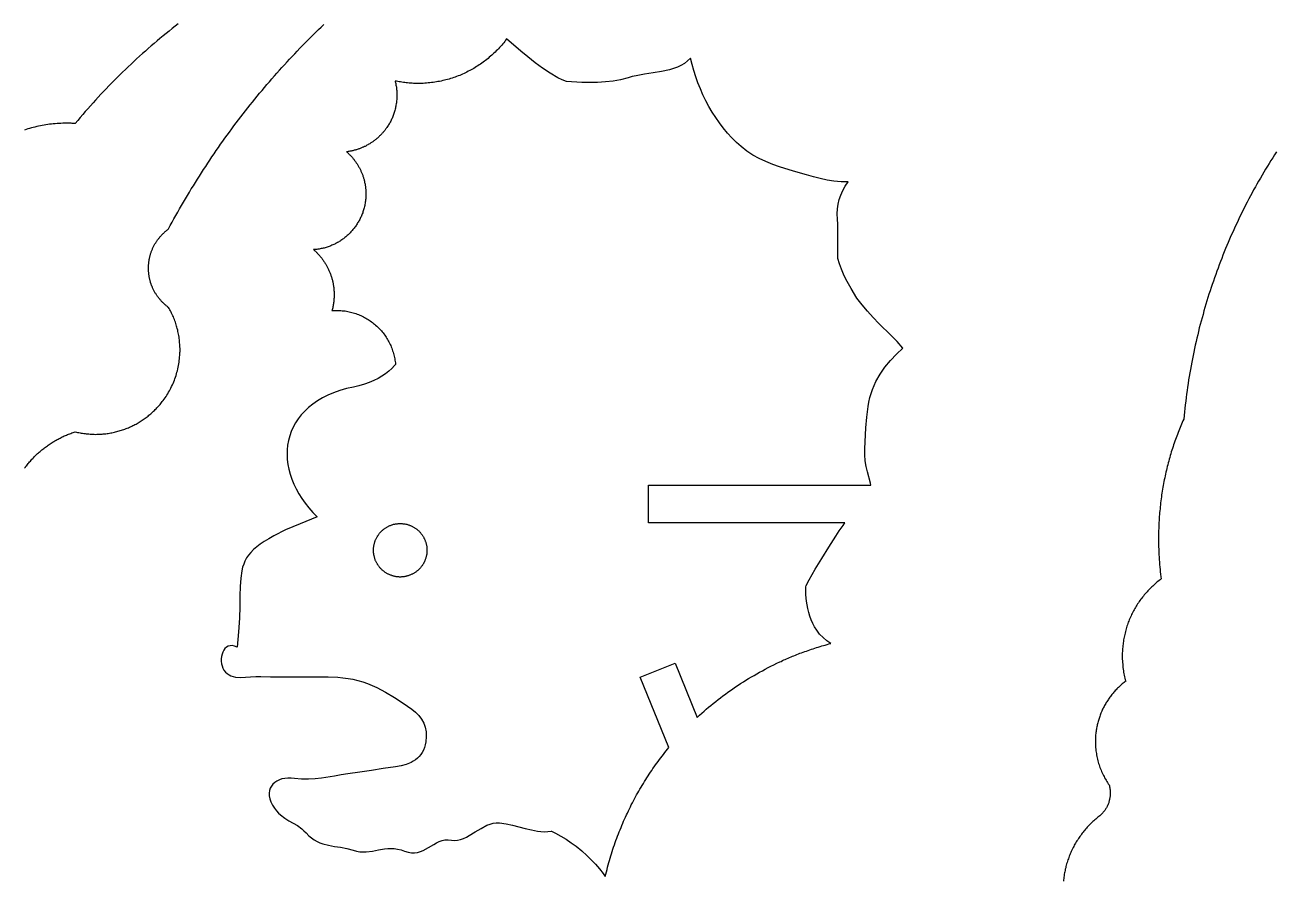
# Model space of a CAD drawing. Extents: x 205 to 567, y 321 to 897.
# Drawn here: x 307.3 to 409.2, y 783.6 to 853.2 of the extents above; entities that cross this region are included whole.
import ezdxf

# ---------------------------------------------------------------- set-up
doc = ezdxf.new("R2010")
doc.units = 0
doc.layers.add('Default_Layer', color=1, linetype='CONTINUOUS')

msp = doc.modelspace()

# ---------------------------------------------------------------- linework, layer by layer
at = {"layer": 'Default_Layer'}
for points in [[(319.8, 853.3), (319.55, 853.11), (319.3, 852.91), (319.06, 852.71), (318.81, 852.52), (318.57, 852.32), (318.32, 852.11), (318.08, 851.91), (317.84, 851.71), (317.6, 851.5), (317.36, 851.3), (317.13, 851.09), (316.89, 850.88), (316.66, 850.67), (316.42, 850.45), (316.19, 850.24), (315.96, 850.02), (315.73, 849.81), (315.5, 849.59), (315.28, 849.37), (315.05, 849.15), (314.83, 848.93), (314.6, 848.7), (314.38, 848.48), (314.16, 848.25), (313.94, 848.02), (313.73, 847.8), (313.51, 847.57), (313.3, 847.33), (313.08, 847.1), (312.87, 846.87), (312.66, 846.63), (312.45, 846.39), (312.24, 846.16), (312.03, 845.92), (311.83, 845.68), (311.63, 845.43), (311.42, 845.19), (311.34, 845.2), (311.26, 845.2), (311.17, 845.2), (311.08, 845.21), (310.99, 845.21), (310.9, 845.21), (310.81, 845.21), (310.72, 845.21), (310.56, 845.21), (310.4, 845.21), (310.25, 845.2), (310.09, 845.2), (309.94, 845.19), (309.79, 845.17), (309.63, 845.16), (309.48, 845.14), (309.33, 845.13), (309.18, 845.11), (309.03, 845.08), (308.88, 845.06), (308.73, 845.03), (308.58, 845), (308.43, 844.97), (308.29, 844.94), (308.14, 844.9), (307.99, 844.87), (307.85, 844.83), (307.71, 844.79), (307.56, 844.75), (307.42, 844.7), (307.28, 844.66)], [(307.3, 817.15), (307.36, 817.23), (307.41, 817.3), (307.47, 817.37), (307.53, 817.45), (307.59, 817.52), (307.65, 817.59), (307.71, 817.66), (307.77, 817.73), (307.83, 817.8), (307.89, 817.87), (307.96, 817.94), (308.02, 818), (308.09, 818.07), (308.15, 818.14), (308.22, 818.2), (308.28, 818.27), (308.35, 818.33), (308.42, 818.39), (308.49, 818.45), (308.56, 818.51), (308.63, 818.57), (308.7, 818.63), (308.77, 818.69), (308.85, 818.75), (308.92, 818.81), (309, 818.86), (309.07, 818.92), (309.15, 818.97), (309.22, 819.03), (309.3, 819.08), (309.38, 819.13), (309.45, 819.18), (309.53, 819.23), (309.61, 819.28), (309.69, 819.33), (309.77, 819.38), (309.86, 819.42), (309.94, 819.47), (310.02, 819.51), (310.1, 819.56), (310.19, 819.6), (310.27, 819.64), (310.36, 819.69), (310.44, 819.73), (310.53, 819.77), (310.62, 819.8), (310.7, 819.84), (310.79, 819.88), (310.88, 819.91), (310.97, 819.95), (311.06, 819.98), (311.15, 820.01), (311.24, 820.05), (311.33, 820.08), (311.42, 820.11), (311.52, 820.08), (311.61, 820.06), (311.71, 820.04), (311.81, 820.02), (311.91, 820), (312.01, 819.99), (312.11, 819.97), (312.22, 819.96), (312.32, 819.95), (312.43, 819.93), (312.54, 819.93), (312.64, 819.92), (312.75, 819.91), (312.86, 819.91), (312.97, 819.91), (313.08, 819.9), (313.19, 819.91), (313.29, 819.91), (313.39, 819.91), (313.5, 819.92), (313.6, 819.92), (313.7, 819.93), (313.81, 819.94), (313.91, 819.95), (314.01, 819.97), (314.11, 819.98), (314.21, 820), (314.31, 820.01), (314.41, 820.03), (314.51, 820.05), (314.61, 820.07), (314.71, 820.1), (314.8, 820.12), (314.9, 820.15), (315, 820.18), (315.09, 820.2), (315.19, 820.23), (315.28, 820.27), (315.38, 820.3), (315.47, 820.33), (315.56, 820.37), (315.65, 820.4), (315.75, 820.44), (315.84, 820.48), (315.93, 820.52), (316.02, 820.56), (316.1, 820.61), (316.19, 820.65), (316.28, 820.69), (316.37, 820.74), (316.45, 820.79), (316.54, 820.84), (316.62, 820.89), (316.71, 820.94), (316.79, 820.99), (316.87, 821.05), (316.95, 821.1), (317.03, 821.16), (317.11, 821.21), (317.19, 821.27), (317.27, 821.33), (317.35, 821.39), (317.42, 821.45), (317.5, 821.52), (317.57, 821.58), (317.65, 821.64), (317.72, 821.71), (317.79, 821.78), (317.86, 821.84), (317.93, 821.91), (318, 821.98), (318.07, 822.05), (318.13, 822.12), (318.2, 822.2), (318.27, 822.27), (318.33, 822.34), (318.39, 822.42), (318.45, 822.5), (318.51, 822.57), (318.57, 822.65), (318.65, 822.76), (318.73, 822.87), (318.81, 822.98), (318.88, 823.09), (318.95, 823.2), (319.02, 823.32), (319.09, 823.44), (319.15, 823.55), (319.21, 823.67), (319.27, 823.8), (319.33, 823.92), (319.39, 824.04), (319.44, 824.17), (319.49, 824.3), (319.54, 824.42), (319.58, 824.55), (319.63, 824.68), (319.67, 824.82), (319.7, 824.95), (319.74, 825.08), (319.77, 825.22), (319.8, 825.36), (319.83, 825.49), (319.85, 825.63), (319.88, 825.77), (319.89, 825.91), (319.91, 826.05), (319.92, 826.19), (319.93, 826.34), (319.94, 826.48), (319.94, 826.55), (319.95, 826.63), (319.95, 826.7), (319.95, 826.77), (319.95, 826.89), (319.94, 827.01), (319.94, 827.13), (319.93, 827.25), (319.92, 827.36), (319.91, 827.48), (319.9, 827.59), (319.88, 827.71), (319.87, 827.82), (319.85, 827.94), (319.83, 828.05), (319.81, 828.16), (319.78, 828.28), (319.76, 828.39), (319.73, 828.5), (319.7, 828.61), (319.67, 828.71), (319.64, 828.82), (319.6, 828.93), (319.57, 829.04), (319.53, 829.14), (319.49, 829.24), (319.45, 829.35), (319.41, 829.45), (319.36, 829.55), (319.32, 829.65), (319.27, 829.75), (319.22, 829.85), (319.17, 829.95), (319.12, 830.04), (319.07, 830.14), (319.01, 830.23), (318.97, 830.26), (318.92, 830.3), (318.88, 830.33), (318.83, 830.37), (318.79, 830.41), (318.74, 830.44), (318.7, 830.48), (318.66, 830.52), (318.62, 830.56), (318.57, 830.6), (318.53, 830.64), (318.49, 830.68), (318.45, 830.72), (318.42, 830.76), (318.38, 830.81), (318.34, 830.85), (318.3, 830.89), (318.27, 830.94), (318.23, 830.98), (318.19, 831.03), (318.16, 831.07), (318.13, 831.12), (318.09, 831.16), (318.06, 831.21), (318.03, 831.26), (318, 831.31), (317.97, 831.35), (317.94, 831.4), (317.91, 831.45), (317.88, 831.5), (317.85, 831.55), (317.82, 831.6), (317.8, 831.66), (317.77, 831.71), (317.75, 831.76), (317.72, 831.81), (317.7, 831.86), (317.68, 831.92), (317.66, 831.97), (317.63, 832.03), (317.61, 832.08), (317.59, 832.13), (317.58, 832.19), (317.56, 832.24), (317.54, 832.3), (317.53, 832.36), (317.51, 832.41), (317.5, 832.47), (317.48, 832.53), (317.47, 832.58), (317.46, 832.64), (317.45, 832.7), (317.44, 832.76), (317.43, 832.82), (317.42, 832.88), (317.41, 832.94), (317.4, 833), (317.4, 833.06), (317.39, 833.12), (317.39, 833.18), (317.38, 833.24), (317.38, 833.3), (317.38, 833.36), (317.38, 833.42), (317.38, 833.48), (317.38, 833.54), (317.38, 833.6), (317.39, 833.66), (317.39, 833.72), (317.4, 833.78), (317.4, 833.84), (317.41, 833.9), (317.42, 833.96), (317.43, 834.02), (317.44, 834.08), (317.45, 834.14), (317.46, 834.2), (317.47, 834.25), (317.48, 834.31), (317.5, 834.37), (317.51, 834.43), (317.53, 834.48), (317.54, 834.54), (317.56, 834.59), (317.58, 834.65), (317.59, 834.7), (317.61, 834.76), (317.63, 834.81), (317.66, 834.87), (317.68, 834.92), (317.7, 834.97), (317.72, 835.03), (317.75, 835.08), (317.77, 835.13), (317.8, 835.18), (317.82, 835.23), (317.85, 835.29), (317.88, 835.34), (317.91, 835.39), (317.94, 835.43), (317.97, 835.48), (318, 835.53), (318.03, 835.58), (318.06, 835.63), (318.09, 835.68), (318.13, 835.72), (318.16, 835.77), (318.19, 835.81), (318.23, 835.86), (318.27, 835.9), (318.3, 835.95), (318.34, 835.99), (318.38, 836.03), (318.42, 836.08), (318.45, 836.12), (318.49, 836.16), (318.53, 836.2), (318.57, 836.24), (318.62, 836.28), (318.66, 836.32), (318.7, 836.36), (318.74, 836.4), (318.79, 836.43), (318.83, 836.47), (318.88, 836.51), (318.92, 836.54), (318.97, 836.58), (319.01, 836.61), (319.16, 836.89), (319.31, 837.16), (319.46, 837.44), (319.62, 837.71), (319.77, 837.98), (319.92, 838.25), (320.08, 838.52), (320.24, 838.79), (320.39, 839.06), (320.55, 839.33), (320.71, 839.6), (320.87, 839.87), (321.04, 840.13), (321.2, 840.4), (321.37, 840.66), (321.53, 840.92), (321.7, 841.18), (321.87, 841.44), (322.04, 841.7), (322.21, 841.96), (322.38, 842.22), (322.55, 842.48), (322.72, 842.73), (322.9, 842.99), (323.08, 843.24), (323.25, 843.5), (323.43, 843.75), (323.61, 844), (323.79, 844.25), (323.97, 844.5), (324.16, 844.75), (324.34, 845), (324.52, 845.24), (324.71, 845.49), (324.9, 845.73), (325.09, 845.98), (325.27, 846.22), (325.47, 846.46), (325.66, 846.7), (325.85, 846.94), (326.04, 847.18), (326.24, 847.42), (326.43, 847.66), (326.63, 847.89), (326.83, 848.13), (327.03, 848.36), (327.23, 848.59), (327.43, 848.83), (327.63, 849.06), (327.83, 849.29), (328.04, 849.52), (328.24, 849.74), (328.45, 849.97), (328.66, 850.2), (328.87, 850.42), (329.07, 850.65), (329.29, 850.87), (329.5, 851.09), (329.71, 851.31), (329.92, 851.53), (330.14, 851.75), (330.35, 851.97), (330.57, 852.18), (330.79, 852.4), (331.01, 852.62), (331.23, 852.83), (331.45, 853.04), (331.67, 853.25)], [(409.21, 842.88), (409.06, 842.64), (408.91, 842.41), (408.76, 842.18), (408.61, 841.94), (408.47, 841.71), (408.32, 841.47), (408.18, 841.23), (408.04, 840.99), (407.9, 840.75), (407.76, 840.51), (407.62, 840.27), (407.49, 840.03), (407.35, 839.79), (407.22, 839.54), (407.09, 839.3), (406.96, 839.05), (406.83, 838.8), (406.7, 838.56), (406.58, 838.31), (406.45, 838.06), (406.33, 837.81), (406.21, 837.56), (406.08, 837.31), (405.97, 837.05), (405.85, 836.8), (405.73, 836.55), (405.62, 836.29), (405.5, 836.04), (405.39, 835.78), (405.28, 835.52), (405.17, 835.26), (405.06, 835.01), (404.96, 834.75), (404.85, 834.49), (404.75, 834.22), (404.65, 833.96), (404.55, 833.7), (404.45, 833.43), (404.35, 833.17), (404.26, 832.91), (404.16, 832.64), (404.07, 832.37), (403.98, 832.1), (403.89, 831.84), (403.8, 831.57), (403.71, 831.3), (403.63, 831.03), (403.55, 830.76), (403.46, 830.48), (403.38, 830.21), (403.3, 829.94), (403.23, 829.66), (403.15, 829.39), (403.08, 829.11), (403.01, 828.84), (402.93, 828.56), (402.86, 828.28), (402.8, 828.01), (402.73, 827.73), (402.67, 827.45), (402.6, 827.17), (402.54, 826.89), (402.48, 826.6), (402.42, 826.32), (402.37, 826.04), (402.31, 825.76), (402.26, 825.47), (402.21, 825.19), (402.16, 824.9), (402.11, 824.62), (402.06, 824.33), (402.02, 824.04), (401.97, 823.75), (401.93, 823.46), (401.89, 823.18), (401.85, 822.89), (401.82, 822.6), (401.78, 822.3), (401.75, 822.01), (401.72, 821.72), (401.69, 821.43), (401.66, 821.14), (401.6, 821), (401.54, 820.87), (401.48, 820.73), (401.42, 820.59), (401.36, 820.46), (401.31, 820.32), (401.25, 820.18), (401.2, 820.04), (401.14, 819.9), (401.09, 819.76), (401.04, 819.62), (400.99, 819.48), (400.94, 819.34), (400.89, 819.19), (400.84, 819.05), (400.79, 818.9), (400.74, 818.76), (400.7, 818.61), (400.65, 818.47), (400.61, 818.32), (400.56, 818.17), (400.52, 818.03), (400.48, 817.88), (400.44, 817.73), (400.4, 817.58), (400.36, 817.43), (400.32, 817.28), (400.28, 817.13), (400.25, 816.98), (400.21, 816.83), (400.18, 816.67), (400.14, 816.52), (400.11, 816.37), (400.08, 816.21), (400.05, 816.06), (400.02, 815.9), (399.99, 815.75), (399.96, 815.59), (399.94, 815.44), (399.91, 815.28), (399.89, 815.12), (399.86, 814.97), (399.84, 814.81), (399.82, 814.65), (399.8, 814.49), (399.78, 814.33), (399.76, 814.17), (399.74, 814.01), (399.73, 813.85), (399.71, 813.69), (399.7, 813.53), (399.68, 813.37), (399.67, 813.21), (399.66, 813.05), (399.65, 812.89), (399.64, 812.72), (399.63, 812.56), (399.62, 812.4), (399.62, 812.23), (399.61, 812.07), (399.61, 811.91), (399.61, 811.74), (399.6, 811.58), (399.6, 811.41), (399.6, 811.2), (399.61, 810.98), (399.61, 810.76), (399.62, 810.55), (399.63, 810.34), (399.64, 810.13), (399.65, 809.92), (399.66, 809.71), (399.68, 809.5), (399.69, 809.3), (399.71, 809.1), (399.73, 808.9), (399.75, 808.7), (399.78, 808.51), (399.8, 808.32), (399.83, 808.14), (399.74, 808.07), (399.65, 808), (399.56, 807.93), (399.47, 807.86), (399.39, 807.79), (399.3, 807.71), (399.22, 807.64), (399.14, 807.56), (399.06, 807.48), (398.98, 807.41), (398.9, 807.33), (398.82, 807.25), (398.74, 807.17), (398.67, 807.08), (398.59, 807), (398.52, 806.91), (398.45, 806.83), (398.38, 806.74), (398.31, 806.65), (398.24, 806.57), (398.17, 806.48), (398.1, 806.39), (398.04, 806.29), (397.98, 806.2), (397.91, 806.11), (397.85, 806.01), (397.79, 805.92), (397.74, 805.82), (397.68, 805.73), (397.63, 805.63), (397.57, 805.53), (397.52, 805.43), (397.47, 805.33), (397.42, 805.23), (397.37, 805.13), (397.32, 805.02), (397.28, 804.92), (397.23, 804.82), (397.19, 804.71), (397.15, 804.61), (397.11, 804.5), (397.08, 804.39), (397.04, 804.28), (397, 804.18), (396.97, 804.07), (396.94, 803.96), (396.91, 803.85), (396.88, 803.73), (396.86, 803.62), (396.83, 803.51), (396.81, 803.4), (396.79, 803.28), (396.77, 803.17), (396.75, 803.05), (396.73, 802.94), (396.72, 802.82), (396.7, 802.71), (396.69, 802.59), (396.68, 802.47), (396.67, 802.35), (396.67, 802.24), (396.66, 802.12), (396.66, 802), (396.66, 801.88), (396.66, 801.74), (396.66, 801.6), (396.67, 801.47), (396.68, 801.33), (396.69, 801.2), (396.7, 801.07), (396.71, 800.93), (396.73, 800.8), (396.75, 800.67), (396.77, 800.55), (396.79, 800.42), (396.82, 800.3), (396.85, 800.17), (396.87, 800.05), (396.9, 799.93), (396.94, 799.82), (396.87, 799.76), (396.8, 799.71), (396.73, 799.65), (396.66, 799.6), (396.59, 799.54), (396.53, 799.48), (396.46, 799.42), (396.4, 799.36), (396.34, 799.3), (396.27, 799.24), (396.21, 799.18), (396.15, 799.11), (396.09, 799.05), (396.03, 798.98), (395.97, 798.92), (395.92, 798.85), (395.86, 798.79), (395.81, 798.72), (395.75, 798.65), (395.7, 798.58), (395.65, 798.51), (395.59, 798.44), (395.54, 798.36), (395.5, 798.29), (395.45, 798.22), (395.4, 798.14), (395.35, 798.07), (395.31, 797.99), (395.26, 797.92), (395.22, 797.84), (395.18, 797.76), (395.14, 797.68), (395.1, 797.61), (395.06, 797.53), (395.02, 797.45), (394.99, 797.37), (394.95, 797.28), (394.92, 797.2), (394.89, 797.12), (394.85, 797.04), (394.82, 796.95), (394.79, 796.87), (394.77, 796.78), (394.74, 796.7), (394.71, 796.61), (394.69, 796.53), (394.67, 796.44), (394.64, 796.35), (394.62, 796.26), (394.6, 796.18), (394.59, 796.09), (394.57, 796), (394.55, 795.91), (394.54, 795.82), (394.53, 795.73), (394.51, 795.64), (394.5, 795.55), (394.49, 795.45), (394.49, 795.36), (394.48, 795.27), (394.48, 795.18), (394.47, 795.08), (394.47, 794.99), (394.47, 794.9), (394.47, 794.77), (394.47, 794.65), (394.48, 794.53), (394.49, 794.41), (394.5, 794.28), (394.51, 794.16), (394.53, 794.04), (394.55, 793.93), (394.57, 793.81), (394.59, 793.69), (394.61, 793.57), (394.64, 793.46), (394.67, 793.34), (394.7, 793.23), (394.73, 793.12), (394.77, 793.01), (394.8, 792.89), (394.84, 792.78), (394.88, 792.68), (394.93, 792.57), (394.97, 792.46), (395.02, 792.36), (395.07, 792.25), (395.12, 792.15), (395.17, 792.05), (395.22, 791.95), (395.28, 791.85), (395.34, 791.75), (395.4, 791.65), (395.46, 791.56), (395.52, 791.46), (395.58, 791.37), (395.61, 791.29), (395.62, 791.22), (395.64, 791.13), (395.65, 791.05), (395.66, 790.97), (395.67, 790.88), (395.67, 790.84), (395.67, 790.8), (395.68, 790.75), (395.68, 790.71), (395.67, 790.64), (395.67, 790.57), (395.67, 790.51), (395.66, 790.44), (395.65, 790.37), (395.64, 790.31), (395.63, 790.24), (395.62, 790.18), (395.6, 790.11), (395.59, 790.05), (395.57, 789.99), (395.55, 789.93), (395.53, 789.86), (395.5, 789.8), (395.48, 789.74), (395.45, 789.69), (395.42, 789.63), (395.39, 789.57), (395.36, 789.51), (395.33, 789.46), (395.3, 789.4), (395.26, 789.35), (395.23, 789.3), (395.19, 789.25), (395.15, 789.2), (395.11, 789.15), (395.07, 789.1), (395.03, 789.05), (394.98, 789.01), (394.94, 788.96), (394.89, 788.92), (394.84, 788.87), (394.76, 788.81), (394.67, 788.74), (394.59, 788.67), (394.51, 788.6), (394.43, 788.53), (394.35, 788.46), (394.27, 788.39), (394.19, 788.32), (394.11, 788.24), (394.03, 788.17), (393.96, 788.09), (393.88, 788.01), (393.81, 787.94), (393.74, 787.86), (393.67, 787.78), (393.6, 787.69), (393.53, 787.61), (393.46, 787.53), (393.4, 787.44), (393.33, 787.36), (393.27, 787.27), (393.21, 787.19), (393.14, 787.1), (393.08, 787.01), (393.03, 786.92), (392.97, 786.83), (392.91, 786.74), (392.86, 786.64), (392.8, 786.55), (392.75, 786.46), (392.7, 786.36), (392.65, 786.27), (392.6, 786.17), (392.56, 786.07), (392.51, 785.97), (392.47, 785.88), (392.42, 785.78), (392.38, 785.68), (392.34, 785.58), (392.3, 785.47), (392.27, 785.37), (392.23, 785.27), (392.2, 785.17), (392.16, 785.06), (392.13, 784.96), (392.1, 784.85), (392.07, 784.75), (392.05, 784.64), (392.02, 784.53), (392, 784.42), (391.98, 784.31), (391.95, 784.21), (391.94, 784.1), (391.92, 783.99), (391.9, 783.88), (391.89, 783.76), (391.88, 783.65), (391.86, 783.54)]]:
    msp.add_lwpolyline(points, dxfattribs=at)
for points in [[(329.72, 812.63), (328.55, 812.12), (327.58, 811.64), (327.17, 811.41), (326.8, 811.19), (326.47, 810.97), (326.19, 810.75), (325.93, 810.53), (325.72, 810.3), (325.53, 810.07), (325.37, 809.84), (325.24, 809.59), (325.14, 809.34), (325.05, 809.08), (324.98, 808.8), (324.9, 808.2), (324.85, 807.53), (324.83, 806.76), (324.82, 805.9), (324.79, 804.93), (324.72, 803.83), (324.6, 802.58), (324.39, 802.67), (324.2, 802.71), (324.03, 802.7), (323.87, 802.66), (323.73, 802.58), (323.61, 802.47), (323.51, 802.33), (323.43, 802.18), (323.37, 802.01), (323.32, 801.82), (323.3, 801.63), (323.3, 801.44), (323.32, 801.24), (323.37, 801.06), (323.43, 800.88), (323.52, 800.72), (323.65, 800.56), (323.79, 800.43), (323.94, 800.33), (324.1, 800.25), (324.28, 800.19), (324.47, 800.15), (324.86, 800.12), (325.28, 800.14), (325.7, 800.17), (326.12, 800.2), (326.53, 800.2), (327.31, 800.17), (328.08, 800.16), (329.65, 800.17), (331.22, 800.17), (332, 800.16), (332.79, 800.13), (333.21, 800.1), (333.63, 800.04), (334.03, 799.97), (334.43, 799.87), (334.82, 799.75), (335.2, 799.62), (335.96, 799.3), (336.69, 798.92), (337.41, 798.49), (338.11, 798.03), (338.81, 797.54), (339.12, 797.29), (339.39, 797.02), (339.61, 796.73), (339.79, 796.41), (339.91, 796.07), (339.99, 795.7), (340, 795.31), (339.97, 794.88), (339.92, 794.64), (339.85, 794.42), (339.77, 794.21), (339.67, 794.02), (339.55, 793.84), (339.42, 793.68), (339.27, 793.54), (339.11, 793.41), (338.94, 793.3), (338.76, 793.19), (338.37, 793.03), (337.94, 792.92), (337.49, 792.85), (336.49, 792.72), (335.54, 792.56), (334.59, 792.41), (333.61, 792.27), (333.06, 792.19), (332.52, 792.1), (331.47, 791.93), (330.95, 791.87), (330.41, 791.84), (329.85, 791.85), (329.26, 791.91), (328.99, 791.93), (328.73, 791.93), (328.49, 791.91), (328.25, 791.86), (328.04, 791.79), (327.84, 791.69), (327.66, 791.57), (327.51, 791.44), (327.39, 791.28), (327.29, 791.11), (327.23, 790.92), (327.2, 790.71), (327.21, 790.49), (327.26, 790.25), (327.35, 790), (327.49, 789.74), (327.65, 789.49), (327.81, 789.28), (327.97, 789.09), (328.14, 788.93), (328.48, 788.67), (328.82, 788.46), (329.17, 788.27), (329.51, 788.06), (329.87, 787.8), (330.04, 787.65), (330.22, 787.47), (330.44, 787.24), (330.66, 787.06), (330.88, 786.9), (331.11, 786.77), (331.34, 786.66), (331.57, 786.58), (332.04, 786.46), (332.52, 786.37), (333.02, 786.3), (333.53, 786.2), (334.05, 786.06), (334.32, 785.98), (334.59, 785.94), (334.85, 785.92), (335.11, 785.93), (335.61, 785.99), (336.1, 786.08), (336.6, 786.17), (336.86, 786.2), (337.12, 786.21), (337.38, 786.2), (337.66, 786.16), (337.94, 786.09), (338.23, 785.99), (338.52, 785.89), (338.79, 785.85), (339.05, 785.84), (339.29, 785.88), (339.52, 785.95), (339.75, 786.05), (340.18, 786.29), (340.6, 786.54), (340.82, 786.66), (341.04, 786.77), (341.28, 786.85), (341.52, 786.9), (341.78, 786.91), (342.06, 786.88), (342.31, 786.86), (342.55, 786.88), (342.79, 786.93), (343.03, 787.02), (343.26, 787.13), (343.5, 787.26), (343.98, 787.55), (344.46, 787.84), (344.94, 788.1), (345.19, 788.19), (345.44, 788.26), (345.7, 788.3), (345.96, 788.3), (346.51, 788.22), (347.03, 788.11), (348.04, 787.83), (348.55, 787.71), (349.06, 787.62), (349.6, 787.57), (349.88, 787.58), (350.17, 787.6), (350.2, 787.6), (350.51, 787.45), (350.95, 787.21), (351.38, 786.95), (351.8, 786.67), (352.21, 786.38), (352.65, 786.02), (353.07, 785.64), (353.43, 785.29), (353.77, 784.93), (354.1, 784.55), (354.4, 784.16), (354.57, 783.93), (354.61, 784.11), (354.66, 784.3), (354.71, 784.49), (354.76, 784.68), (354.81, 784.86), (354.86, 785.05), (354.91, 785.23), (354.97, 785.42), (355.02, 785.6), (355.08, 785.78), (355.14, 785.96), (355.19, 786.14), (355.25, 786.32), (355.32, 786.5), (355.38, 786.68), (355.44, 786.86), (355.51, 787.03), (355.57, 787.21), (355.64, 787.39), (355.71, 787.56), (355.78, 787.73), (355.85, 787.91), (355.92, 788.08), (355.99, 788.25), (356.06, 788.42), (356.14, 788.59), (356.21, 788.76), (356.29, 788.93), (356.37, 789.09), (356.45, 789.26), (356.53, 789.42), (356.61, 789.59), (356.69, 789.75), (356.78, 789.92), (356.86, 790.08), (356.95, 790.24), (357.03, 790.4), (357.12, 790.56), (357.21, 790.72), (357.3, 790.88), (357.39, 791.03), (357.48, 791.19), (357.57, 791.34), (357.67, 791.5), (357.76, 791.65), (357.86, 791.81), (357.95, 791.96), (358.05, 792.11), (358.15, 792.26), (358.25, 792.41), (358.35, 792.56), (358.45, 792.71), (358.56, 792.85), (358.66, 793), (358.76, 793.14), (358.87, 793.29), (358.98, 793.43), (359.08, 793.58), (359.19, 793.72), (359.3, 793.86), (359.41, 794), (359.52, 794.14), (359.63, 794.28), (359.75, 794.41), (357.41, 800.13), (360.26, 801.29), (362.06, 796.87), (362.24, 797.04), (362.42, 797.21), (362.61, 797.37), (362.79, 797.53), (362.98, 797.69), (363.17, 797.85), (363.36, 798.01), (363.56, 798.16), (363.75, 798.32), (363.95, 798.47), (364.15, 798.62), (364.35, 798.77), (364.55, 798.92), (364.75, 799.06), (364.96, 799.2), (365.17, 799.35), (365.38, 799.49), (365.59, 799.63), (365.81, 799.76), (366.02, 799.9), (366.24, 800.03), (366.46, 800.16), (366.68, 800.29), (366.91, 800.42), (367.13, 800.55), (367.36, 800.67), (367.59, 800.79), (367.82, 800.92), (368.06, 801.04), (368.29, 801.15), (368.53, 801.27), (368.77, 801.38), (368.88, 801.43), (368.99, 801.49), (369.1, 801.54), (369.22, 801.59), (369.33, 801.64), (369.45, 801.69), (369.57, 801.74), (369.69, 801.79), (369.81, 801.84), (369.93, 801.89), (370.05, 801.94), (370.17, 801.99), (370.3, 802.04), (370.42, 802.09), (370.55, 802.13), (370.68, 802.18), (370.81, 802.23), (370.94, 802.27), (371.08, 802.32), (371.21, 802.37), (371.35, 802.41), (371.48, 802.46), (371.62, 802.5), (371.76, 802.55), (371.9, 802.59), (372.05, 802.63), (372.19, 802.68), (372.34, 802.72), (372.48, 802.76), (372.63, 802.8), (372.78, 802.85), (372.93, 802.89), (372.6, 803.11), (372.3, 803.37), (372.02, 803.65), (371.78, 803.97), (371.61, 804.24), (371.46, 804.52), (371.33, 804.81), (371.22, 805.1), (371.13, 805.41), (371.05, 805.72), (370.95, 806.34), (370.9, 806.84), (370.89, 807.33), (370.89, 807.5), (370.93, 807.6), (371.16, 808.05), (371.65, 808.94), (372.19, 809.81), (372.76, 810.71), (373.33, 811.61), (373.62, 812.06), (373.93, 812.49), (374.08, 812.7), (358.09, 812.7), (358.09, 815.77), (376.2, 815.77), (376.16, 815.94), (375.92, 816.84), (375.81, 817.29), (375.74, 817.75), (375.69, 818.23), (375.69, 818.71), (375.79, 820.44), (375.86, 821.29), (375.97, 822.17), (376.03, 822.53), (376.11, 822.89), (376.21, 823.23), (376.32, 823.56), (376.46, 823.88), (376.6, 824.19), (376.95, 824.79), (377.34, 825.36), (377.79, 825.9), (378.27, 826.42), (378.8, 826.92), (378.32, 827.45), (377.83, 827.95), (376.85, 828.92), (376.37, 829.4), (375.91, 829.91), (375.47, 830.43), (375.06, 830.99), (374.58, 831.76), (374.15, 832.54), (373.97, 832.94), (373.79, 833.35), (373.64, 833.77), (373.5, 834.2), (373.49, 835.01), (373.5, 835.8), (373.51, 836.6), (373.5, 837), (373.48, 837.41), (373.46, 837.84), (373.47, 838.24), (373.53, 838.63), (373.61, 839.01), (373.74, 839.37), (373.9, 839.74), (374.1, 840.09), (374.34, 840.45), (373.76, 840.45), (373.18, 840.5), (372.62, 840.59), (372.06, 840.71), (371.51, 840.85), (370.96, 841.01), (369.88, 841.32), (368.76, 841.67), (368.2, 841.87), (367.65, 842.09), (367.11, 842.34), (366.59, 842.63), (366.1, 842.95), (365.64, 843.31), (365.25, 843.66), (364.88, 844.03), (364.52, 844.42), (364.18, 844.83), (363.86, 845.25), (363.56, 845.68), (363.27, 846.12), (363.01, 846.58), (362.75, 847.05), (362.52, 847.52), (362.31, 848.01), (362.11, 848.5), (361.93, 849), (361.77, 849.5), (361.63, 850), (361.51, 850.51), (361.27, 850.28), (361.01, 850.08), (360.73, 849.92), (360.44, 849.78), (360.13, 849.66), (359.81, 849.56), (359.15, 849.42), (358.47, 849.31), (357.77, 849.21), (357.09, 849.08), (356.75, 849.01), (356.43, 848.91), (355.82, 848.75), (355.21, 848.64), (354.58, 848.57), (353.94, 848.53), (353.3, 848.52), (352.67, 848.54), (351.41, 848.6), (351.06, 848.75), (350.72, 848.92), (350.07, 849.29), (349.45, 849.7), (348.85, 850.14), (348.26, 850.61), (347.69, 851.09), (346.54, 852.07), (346.46, 851.97), (346.38, 851.87), (346.3, 851.77), (346.22, 851.67), (346.14, 851.57), (346.05, 851.47), (345.97, 851.38), (345.88, 851.28), (345.79, 851.19), (345.7, 851.1), (345.61, 851.01), (345.51, 850.92), (345.42, 850.83), (345.33, 850.74), (345.23, 850.66), (345.13, 850.58), (345.03, 850.49), (344.93, 850.41), (344.83, 850.33), (344.73, 850.26), (344.63, 850.18), (344.52, 850.1), (344.42, 850.03), (344.31, 849.96), (344.2, 849.89), (344.09, 849.82), (343.98, 849.75), (343.87, 849.68), (343.76, 849.62), (343.65, 849.56), (343.54, 849.5), (343.42, 849.44), (343.31, 849.38), (343.19, 849.32), (343.07, 849.27), (342.95, 849.21), (342.84, 849.16), (342.72, 849.11), (342.59, 849.06), (342.47, 849.02), (342.35, 848.97), (342.23, 848.93), (342.1, 848.89), (341.98, 848.85), (341.85, 848.81), (341.73, 848.78), (341.6, 848.74), (341.47, 848.71), (341.34, 848.68), (341.21, 848.65), (341.08, 848.62), (340.95, 848.6), (340.82, 848.58), (340.69, 848.56), (340.56, 848.54), (340.42, 848.52), (340.29, 848.51), (340.16, 848.49), (340.02, 848.48), (339.89, 848.47), (339.75, 848.46), (339.61, 848.46), (339.48, 848.46), (339.34, 848.46), (339.21, 848.46), (339.09, 848.46), (338.97, 848.46), (338.84, 848.47), (338.72, 848.48), (338.6, 848.48), (338.48, 848.5), (338.36, 848.51), (338.24, 848.52), (338.13, 848.54), (338.01, 848.55), (337.9, 848.57), (337.78, 848.59), (337.67, 848.61), (337.56, 848.63), (337.46, 848.65), (337.47, 848.59), (337.49, 848.52), (337.51, 848.45), (337.52, 848.39), (337.53, 848.32), (337.54, 848.24), (337.56, 848.17), (337.57, 848.1), (337.57, 848.03), (337.58, 847.95), (337.59, 847.88), (337.59, 847.8), (337.6, 847.73), (337.6, 847.65), (337.6, 847.58), (337.6, 847.5), (337.6, 847.41), (337.6, 847.32), (337.6, 847.23), (337.59, 847.14), (337.58, 847.05), (337.57, 846.96), (337.56, 846.87), (337.55, 846.78), (337.53, 846.69), (337.52, 846.6), (337.5, 846.52), (337.48, 846.43), (337.46, 846.35), (337.44, 846.26), (337.41, 846.18), (337.39, 846.1), (337.36, 846.01), (337.33, 845.93), (337.3, 845.85), (337.27, 845.77), (337.24, 845.69), (337.21, 845.61), (337.17, 845.54), (337.13, 845.46), (337.1, 845.38), (337.06, 845.31), (337.02, 845.23), (336.97, 845.16), (336.93, 845.09), (336.89, 845.02), (336.84, 844.95), (336.79, 844.88), (336.76, 844.83), (336.72, 844.78), (336.69, 844.73), (336.65, 844.68), (336.61, 844.63), (336.57, 844.58), (336.53, 844.54), (336.49, 844.49), (336.45, 844.44), (336.41, 844.4), (336.37, 844.35), (336.33, 844.31), (336.29, 844.26), (336.25, 844.22), (336.2, 844.18), (336.16, 844.14), (336.11, 844.09), (336.07, 844.05), (336.02, 844.01), (335.98, 843.97), (335.93, 843.93), (335.88, 843.89), (335.84, 843.86), (335.79, 843.82), (335.74, 843.78), (335.69, 843.75), (335.64, 843.71), (335.59, 843.67), (335.54, 843.64), (335.49, 843.61), (335.44, 843.57), (335.39, 843.54), (335.33, 843.51), (335.28, 843.48), (335.23, 843.45), (335.17, 843.42), (335.12, 843.39), (335.07, 843.36), (335.01, 843.33), (334.96, 843.31), (334.9, 843.28), (334.84, 843.26), (334.79, 843.23), (334.73, 843.21), (334.67, 843.18), (334.61, 843.16), (334.56, 843.14), (334.5, 843.12), (334.44, 843.1), (334.38, 843.08), (334.32, 843.06), (334.26, 843.04), (334.2, 843.02), (334.14, 843.01), (334.08, 842.99), (334.02, 842.98), (333.95, 842.96), (333.89, 842.95), (333.83, 842.94), (333.77, 842.93), (333.7, 842.92), (333.64, 842.91), (333.58, 842.9), (333.51, 842.89), (333.56, 842.85), (333.6, 842.81), (333.65, 842.77), (333.69, 842.73), (333.73, 842.68), (333.77, 842.64), (333.82, 842.6), (333.86, 842.56), (333.9, 842.51), (333.94, 842.47), (333.98, 842.42), (334.02, 842.38), (334.05, 842.33), (334.09, 842.29), (334.13, 842.24), (334.16, 842.19), (334.2, 842.14), (334.24, 842.09), (334.27, 842.05), (334.3, 842), (334.34, 841.95), (334.37, 841.9), (334.4, 841.85), (334.43, 841.8), (334.46, 841.74), (334.49, 841.69), (334.52, 841.64), (334.55, 841.59), (334.58, 841.53), (334.61, 841.48), (334.63, 841.43), (334.66, 841.37), (334.68, 841.32), (334.71, 841.26), (334.73, 841.21), (334.75, 841.15), (334.78, 841.09), (334.8, 841.04), (334.82, 840.98), (334.84, 840.92), (334.86, 840.86), (334.88, 840.81), (334.89, 840.75), (334.91, 840.69), (334.93, 840.63), (334.94, 840.57), (334.96, 840.51), (334.97, 840.45), (334.98, 840.39), (335, 840.33), (335.01, 840.27), (335.02, 840.21), (335.03, 840.15), (335.04, 840.09), (335.05, 840.02), (335.05, 839.96), (335.06, 839.9), (335.07, 839.84), (335.07, 839.77), (335.07, 839.71), (335.08, 839.65), (335.08, 839.58), (335.08, 839.52), (335.08, 839.46), (335.08, 839.36), (335.08, 839.26), (335.07, 839.17), (335.07, 839.07), (335.06, 838.98), (335.05, 838.88), (335.03, 838.79), (335.02, 838.7), (335, 838.61), (334.99, 838.52), (334.97, 838.43), (334.94, 838.34), (334.92, 838.26), (334.9, 838.17), (334.87, 838.09), (334.84, 838.01), (334.82, 837.93), (334.79, 837.85), (334.75, 837.77), (334.72, 837.69), (334.69, 837.61), (334.65, 837.54), (334.62, 837.46), (334.58, 837.39), (334.54, 837.31), (334.5, 837.24), (334.46, 837.17), (334.41, 837.1), (334.37, 837.02), (334.32, 836.95), (334.28, 836.89), (334.23, 836.82), (334.18, 836.75), (334.13, 836.68), (334.08, 836.62), (334.03, 836.56), (333.97, 836.49), (333.92, 836.43), (333.86, 836.37), (333.81, 836.31), (333.75, 836.25), (333.69, 836.19), (333.63, 836.14), (333.57, 836.08), (333.51, 836.02), (333.45, 835.97), (333.38, 835.92), (333.32, 835.87), (333.25, 835.82), (333.19, 835.77), (333.12, 835.72), (333.05, 835.67), (332.98, 835.63), (332.91, 835.59), (332.84, 835.54), (332.77, 835.5), (332.69, 835.46), (332.62, 835.42), (332.55, 835.38), (332.47, 835.35), (332.4, 835.31), (332.32, 835.28), (332.24, 835.25), (332.17, 835.22), (332.09, 835.19), (332.01, 835.16), (331.93, 835.13), (331.85, 835.11), (331.77, 835.08), (331.68, 835.06), (331.6, 835.04), (331.52, 835.02), (331.43, 835.01), (331.35, 834.99), (331.27, 834.97), (331.18, 834.96), (331.09, 834.95), (331.01, 834.94), (330.92, 834.93), (330.83, 834.93), (330.88, 834.88), (330.93, 834.84), (330.97, 834.8), (331.02, 834.75), (331.07, 834.71), (331.11, 834.66), (331.15, 834.62), (331.2, 834.57), (331.24, 834.52), (331.28, 834.48), (331.32, 834.43), (331.37, 834.38), (331.41, 834.33), (331.45, 834.28), (331.49, 834.23), (331.52, 834.18), (331.56, 834.13), (331.6, 834.08), (331.64, 834.02), (331.67, 833.97), (331.71, 833.92), (331.74, 833.86), (331.77, 833.81), (331.81, 833.75), (331.84, 833.7), (331.87, 833.64), (331.9, 833.59), (331.93, 833.53), (331.96, 833.48), (331.99, 833.42), (332.02, 833.36), (332.05, 833.3), (332.07, 833.24), (332.1, 833.18), (332.12, 833.13), (332.15, 833.07), (332.17, 833.01), (332.2, 832.94), (332.22, 832.88), (332.24, 832.82), (332.26, 832.76), (332.28, 832.7), (332.3, 832.64), (332.32, 832.57), (332.33, 832.51), (332.35, 832.45), (332.36, 832.38), (332.38, 832.32), (332.39, 832.26), (332.41, 832.19), (332.42, 832.13), (332.43, 832.06), (332.44, 832), (332.45, 831.93), (332.46, 831.86), (332.47, 831.8), (332.47, 831.73), (332.48, 831.66), (332.48, 831.6), (332.49, 831.53), (332.49, 831.46), (332.49, 831.39), (332.5, 831.33), (332.5, 831.26), (332.49, 831.17), (332.49, 831.09), (332.49, 831), (332.48, 830.92), (332.48, 830.83), (332.47, 830.75), (332.46, 830.67), (332.45, 830.59), (332.44, 830.51), (332.43, 830.43), (332.41, 830.35), (332.4, 830.27), (332.38, 830.19), (332.36, 830.12), (332.34, 830.04), (332.32, 829.97), (332.41, 829.98), (332.5, 829.98), (332.6, 829.98), (332.7, 829.98), (332.82, 829.98), (332.93, 829.98), (333.05, 829.97), (333.16, 829.96), (333.28, 829.95), (333.39, 829.94), (333.5, 829.92), (333.62, 829.9), (333.73, 829.87), (333.84, 829.85), (333.95, 829.82), (334.05, 829.79), (334.16, 829.76), (334.27, 829.72), (334.37, 829.69), (334.48, 829.65), (334.58, 829.6), (334.68, 829.56), (334.78, 829.51), (334.88, 829.46), (334.98, 829.41), (335.07, 829.36), (335.17, 829.3), (335.26, 829.25), (335.35, 829.19), (335.44, 829.13), (335.53, 829.06), (335.62, 829), (335.71, 828.93), (335.79, 828.86), (335.87, 828.79), (335.96, 828.71), (336.03, 828.64), (336.11, 828.56), (336.19, 828.48), (336.26, 828.4), (336.34, 828.32), (336.41, 828.24), (336.48, 828.15), (336.54, 828.07), (336.61, 827.98), (336.67, 827.89), (336.73, 827.8), (336.79, 827.71), (336.85, 827.61), (336.9, 827.52), (336.95, 827.42), (337.01, 827.32), (337.05, 827.22), (337.1, 827.12), (337.14, 827.02), (337.19, 826.91), (337.23, 826.81), (337.26, 826.7), (337.3, 826.6), (337.33, 826.49), (337.36, 826.38), (337.39, 826.27), (337.41, 826.16), (337.43, 826.05), (337.45, 825.94), (337.47, 825.82), (337.48, 825.71), (337.5, 825.59), (337.42, 825.5), (337.2, 825.26), (336.95, 825.04), (336.68, 824.83), (336.39, 824.63), (336.07, 824.45), (335.73, 824.28), (335.36, 824.12), (334.96, 823.98), (334.52, 823.86), (334.06, 823.75), (333.49, 823.62), (332.95, 823.46), (332.45, 823.28), (331.98, 823.08), (331.54, 822.86), (331.14, 822.62), (330.76, 822.36), (330.42, 822.08), (330.1, 821.79), (329.82, 821.49), (329.57, 821.17), (329.35, 820.84), (329.17, 820.49), (329.01, 820.14), (328.88, 819.78), (328.78, 819.4), (328.71, 819.03), (328.67, 818.64), (328.66, 818.25), (328.68, 817.86), (328.73, 817.46), (328.81, 817.06), (328.91, 816.66), (329.05, 816.26), (329.21, 815.86), (329.4, 815.47), (329.62, 815.07), (329.87, 814.68), (330.14, 814.3), (330.44, 813.92), (330.77, 813.55), (331.12, 813.19), (329.72, 812.63)], [(337.88, 812.64), (337.93, 812.64), (337.99, 812.64), (338.04, 812.64), (338.1, 812.63), (338.15, 812.63), (338.21, 812.62), (338.26, 812.61), (338.32, 812.6), (338.37, 812.59), (338.42, 812.58), (338.47, 812.56), (338.52, 812.55), (338.57, 812.53), (338.62, 812.51), (338.67, 812.49), (338.72, 812.47), (338.77, 812.45), (338.82, 812.43), (338.87, 812.41), (338.91, 812.38), (338.96, 812.36), (339, 812.33), (339.05, 812.3), (339.09, 812.27), (339.14, 812.24), (339.18, 812.21), (339.22, 812.18), (339.26, 812.15), (339.3, 812.11), (339.34, 812.08), (339.38, 812.04), (339.41, 812.01), (339.45, 811.97), (339.49, 811.93), (339.52, 811.89), (339.56, 811.85), (339.59, 811.81), (339.62, 811.77), (339.65, 811.73), (339.68, 811.68), (339.71, 811.64), (339.74, 811.6), (339.76, 811.55), (339.79, 811.51), (339.81, 811.46), (339.84, 811.41), (339.86, 811.36), (339.88, 811.32), (339.9, 811.27), (339.92, 811.22), (339.94, 811.17), (339.95, 811.12), (339.97, 811.06), (339.98, 811.01), (340, 810.96), (340.01, 810.91), (340.02, 810.85), (340.03, 810.8), (340.03, 810.75), (340.04, 810.69), (340.05, 810.64), (340.05, 810.58), (340.05, 810.52), (340.05, 810.47), (340.05, 810.41), (340.05, 810.36), (340.05, 810.3), (340.04, 810.25), (340.03, 810.19), (340.03, 810.14), (340.02, 810.08), (340.01, 810.03), (340, 809.98), (339.98, 809.93), (339.97, 809.87), (339.95, 809.82), (339.94, 809.77), (339.92, 809.72), (339.9, 809.67), (339.88, 809.62), (339.86, 809.57), (339.84, 809.53), (339.81, 809.48), (339.79, 809.43), (339.76, 809.39), (339.74, 809.34), (339.71, 809.3), (339.68, 809.25), (339.65, 809.21), (339.62, 809.17), (339.59, 809.13), (339.56, 809.08), (339.52, 809.05), (339.49, 809.01), (339.45, 808.97), (339.41, 808.93), (339.38, 808.89), (339.34, 808.86), (339.3, 808.82), (339.26, 808.79), (339.22, 808.76), (339.18, 808.73), (339.14, 808.69), (339.09, 808.66), (339.05, 808.64), (339, 808.61), (338.96, 808.58), (338.91, 808.56), (338.87, 808.53), (338.82, 808.51), (338.77, 808.49), (338.72, 808.46), (338.67, 808.44), (338.62, 808.43), (338.57, 808.41), (338.52, 808.39), (338.47, 808.38), (338.42, 808.36), (338.37, 808.35), (338.32, 808.34), (338.26, 808.33), (338.21, 808.32), (338.15, 808.31), (338.1, 808.3), (338.04, 808.3), (337.99, 808.3), (337.93, 808.29), (337.88, 808.29), (337.82, 808.29), (337.76, 808.3), (337.71, 808.3), (337.65, 808.3), (337.6, 808.31), (337.55, 808.32), (337.49, 808.33), (337.44, 808.34), (337.39, 808.35), (337.33, 808.36), (337.28, 808.38), (337.23, 808.39), (337.18, 808.41), (337.13, 808.43), (337.08, 808.44), (337.03, 808.46), (336.98, 808.49), (336.93, 808.51), (336.89, 808.53), (336.84, 808.56), (336.79, 808.58), (336.75, 808.61), (336.7, 808.64), (336.66, 808.66), (336.62, 808.69), (336.58, 808.73), (336.53, 808.76), (336.49, 808.79), (336.45, 808.82), (336.41, 808.86), (336.38, 808.89), (336.34, 808.93), (336.3, 808.97), (336.27, 809.01), (336.23, 809.05), (336.2, 809.08), (336.17, 809.13), (336.13, 809.17), (336.1, 809.21), (336.07, 809.25), (336.04, 809.3), (336.02, 809.34), (335.99, 809.39), (335.96, 809.43), (335.94, 809.48), (335.92, 809.53), (335.89, 809.57), (335.87, 809.62), (335.85, 809.67), (335.83, 809.72), (335.82, 809.77), (335.8, 809.82), (335.78, 809.87), (335.77, 809.93), (335.76, 809.98), (335.75, 810.03), (335.74, 810.08), (335.73, 810.14), (335.72, 810.19), (335.71, 810.25), (335.71, 810.3), (335.7, 810.36), (335.7, 810.41), (335.7, 810.47), (335.7, 810.52), (335.7, 810.58), (335.71, 810.64), (335.71, 810.69), (335.72, 810.75), (335.73, 810.8), (335.74, 810.85), (335.75, 810.91), (335.76, 810.96), (335.77, 811.01), (335.78, 811.06), (335.8, 811.12), (335.82, 811.17), (335.83, 811.22), (335.85, 811.27), (335.87, 811.32), (335.89, 811.36), (335.92, 811.41), (335.94, 811.46), (335.96, 811.51), (335.99, 811.55), (336.02, 811.6), (336.04, 811.64), (336.07, 811.68), (336.1, 811.73), (336.13, 811.77), (336.17, 811.81), (336.2, 811.85), (336.23, 811.89), (336.27, 811.93), (336.3, 811.97), (336.34, 812.01), (336.38, 812.04), (336.41, 812.08), (336.45, 812.11), (336.49, 812.15), (336.53, 812.18), (336.58, 812.21), (336.62, 812.24), (336.66, 812.27), (336.7, 812.3), (336.75, 812.33), (336.79, 812.36), (336.84, 812.38), (336.89, 812.41), (336.93, 812.43), (336.98, 812.45), (337.03, 812.47), (337.08, 812.49), (337.13, 812.51), (337.18, 812.53), (337.23, 812.55), (337.28, 812.56), (337.33, 812.58), (337.39, 812.59), (337.44, 812.6), (337.49, 812.61), (337.55, 812.62), (337.6, 812.63), (337.65, 812.63), (337.71, 812.64), (337.76, 812.64), (337.82, 812.64), (337.88, 812.64)]]:
    msp.add_lwpolyline(points, close=True, dxfattribs=at)

doc.saveas('drawing.dxf')
